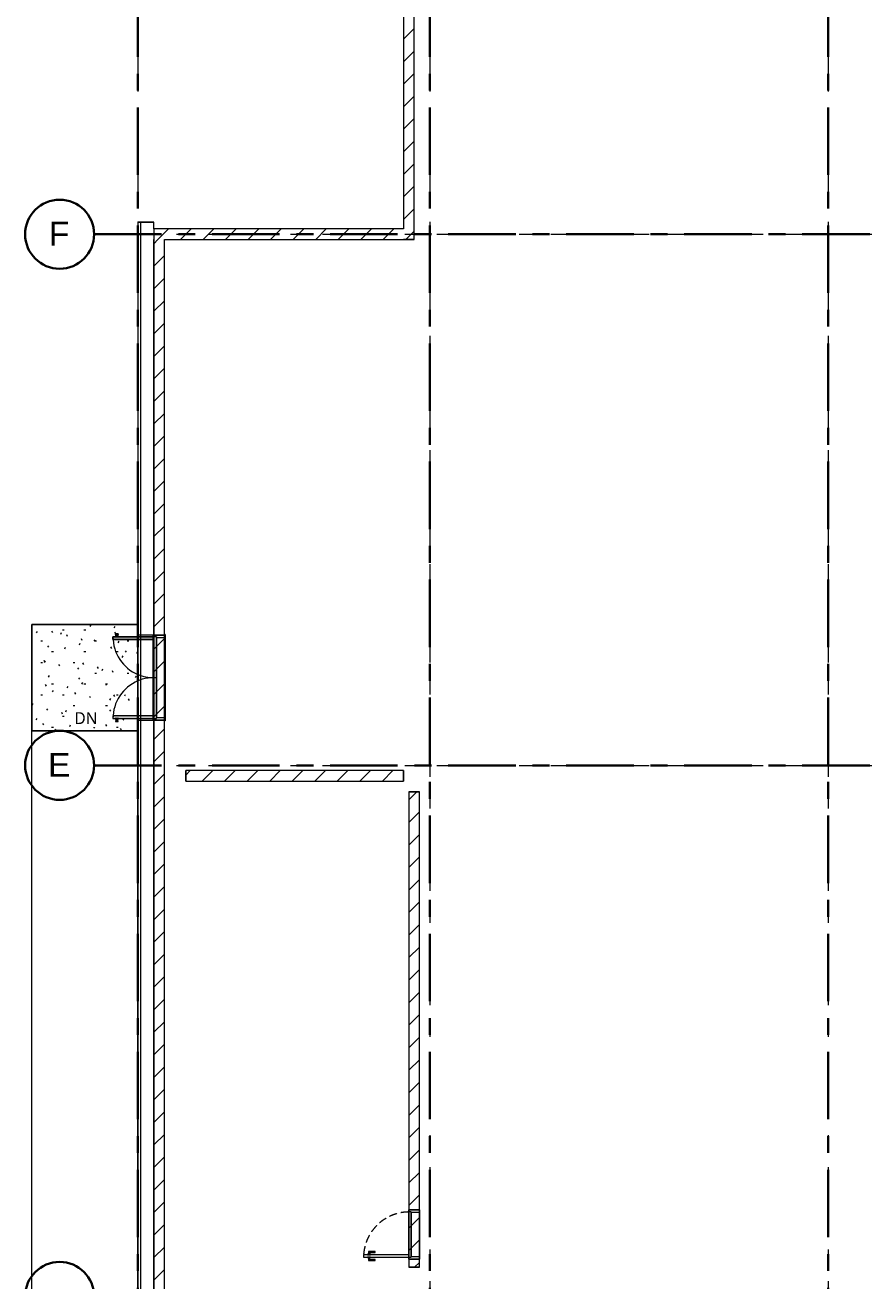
# Model space of a CAD drawing. Header units: millimetres. Extents: x -4000 to 187956, y -58990 to 162485.
# Drawn here: x -2124 to 13670, y 25743 to 49388 of the extents above; entities that cross this region are included whole.
import ezdxf

# ---------------------------------------------------------------- set-up
doc = ezdxf.new("R2010")
doc.units = ezdxf.units.MM
for name, pattern in [('Dash', [600, 300, -300]), ('Dash - 1_5mm', [225, 150, -75]), ('Dash_2_', [635, 317.5, -317.5]), ('Grid Line', [2222.5, 1270, -317.5, 317.5, -317.5]), ('Grid Line 12_5mm', [2150, 1250, -300, 300, -300])]:
    doc.linetypes.add(name, pattern=pattern)
for name, color, linetype, lineweight in [('A-DETL-GENF', 92, 'Continuous', 9), ('A-DOOR', 31, 'Continuous', 13), ('A-DOOR-FRAM', 31, 'Continuous', 13), ('A-DOOR-HDLN', 31, 'Dash_2_', 13), ('A-FLOR', 192, 'Continuous', 13), ('A-FLOR-LEVL', 51, 'Continuous', 9), ('A-FLOR-LEVL-TEXT', 2, 'Continuous', 9), ('A-FLOR-PATT', 8, 'Continuous', 13), ('A-WALL', 113, 'Continuous', 13), ('A-WALL-PATT', 111, 'Continuous', 13), ('S-GRID', 1, 'Continuous', 30), ('S-GRID-IDEN', 1, 'Continuous', 30)]:
    doc.layers.add(name, color=color, linetype=linetype, lineweight=lineweight)
doc.styles.add('Arial', font='arial.ttf', dxfattribs={"height": 450})
doc.styles.add('Trebuchet MS', font='trebuc.ttf', dxfattribs={"height": 225})
pattern_1 = [(45, (0, 0), (-212.132, 212.132), [])]

# ---------------------------------------------------------------- blocks, each defined once
blk = doc.blocks.new('dcc5a - 1600X2200-V661-0_000')
at = {"layer": 'A-DOOR', "lineweight": 15, "transparency": 33554534}
for points in [[(-363, 154), (-313, 154), (-313, 925), (-363, 925)], [(1128, 154), (1178, 154), (1178, 925), (1128, 925)]]:
    blk.add_hatch(color=256, dxfattribs=at).paths.add_polyline_path(points)
at = {"layer": 'A-DETL-GENF', "color": 250}
for p, q in [((-416, 875), (-418, 870)), ((-418, 870), (-418, 829)), ((-418, 829), (-418, 870)), ((-418, 829), (-416, 825)), ((-413, 875), (-416, 875)), ((-416, 875), (-416, 825)), ((-416, 825), (-416, 875)), ((-416, 825), (-413, 825)), ((-388, 868), (-413, 875)), ((-413, 875), (-413, 825)), ((-413, 825), (-413, 875)), ((-413, 825), (-388, 831)), ((-388, 868), (-388, 831)), ((-388, 831), (-388, 868)), ((-369, 860), (-388, 860)), ((-388, 860), (-388, 840)), ((-388, 840), (-388, 860)), ((-388, 840), (-369, 840)), ((-363, 880), (-369, 880)), ((-369, 880), (-369, 820)), ((-369, 820), (-369, 880)), ((-369, 840), (-369, 860)), ((-369, 860), (-369, 840)), ((-369, 820), (-363, 820)), ((-363, 880), (-363, 820)), ((-363, 820), (-363, 880)), ((1178, 880), (1178, 820)), ((1178, 820), (1178, 880)), ((1178, 880), (1184, 880)), ((1184, 820), (1178, 820)), ((1184, 880), (1184, 820)), ((1184, 820), (1184, 880)), ((1184, 840), (1184, 860)), ((1184, 860), (1184, 840)), ((1184, 860), (1203, 860)), ((1203, 840), (1184, 840)), ((1203, 868), (1228, 875)), ((1203, 868), (1203, 831)), ((1203, 831), (1203, 868)), ((1203, 860), (1203, 840)), ((1203, 840), (1203, 860)), ((1228, 825), (1203, 831)), ((1228, 875), (1231, 875)), ((1228, 875), (1228, 825)), ((1228, 825), (1228, 875)), ((1231, 825), (1228, 825)), ((1231, 875), (1233, 870)), ((1231, 875), (1231, 825)), ((1231, 825), (1231, 875)), ((1233, 829), (1231, 825)), ((1233, 870), (1233, 829)), ((1233, 829), (1233, 870))]:
    blk.add_line(p, q, dxfattribs=at)
at = {"layer": 'A-DOOR', "color": 5, "lineweight": 15}
for p, q in [((-363, 925), (-363, 454)), ((-313, 925), (-363, 925)), ((-363, 925), (-363, 454)), ((-313, 925), (-363, 925)), ((-313, 454), (-313, 925)), ((-313, 454), (-313, 925)), ((1128, 925), (1128, 454)), ((1178, 925), (1128, 925)), ((1128, 925), (1178, 925)), ((1128, 454), (1128, 925)), ((1178, 454), (1178, 925)), ((1178, 925), (1178, 454)), ((-408, -58), (-408, -46)), ((1222, -58), (-408, -58)), ((1222, -46), (1222, -58))]:
    blk.add_line(p, q, dxfattribs=at)
at = {"layer": 'A-DOOR', "color": 171, "lineweight": 15}
for p, q in [((-363, 454), (-363, 154)), ((-363, 454), (-363, 154)), ((-313, 154), (-313, 454)), ((-313, 154), (-313, 454)), ((1128, 454), (1128, 154)), ((1128, 154), (1128, 454)), ((1178, 154), (1178, 454)), ((1178, 454), (1178, 154)), ((-408, 154), (-408, 166)), ((-408, 166), (-363, 166)), ((-393, 154), (-393, 65)), ((-393, 65), (-393, -46)), ((-363, 166), (-313, 166)), ((-313, 166), (1128, 166)), ((1128, 166), (1178, 166)), ((1178, 166), (1222, 166)), ((1207, 81), (1207, 154)), ((1207, -46), (1207, 80)), ((1222, 166), (1222, 154)), ((-408, -58), (-408, -46)), ((-408, -46), (1222, -46)), ((-378, -58), (-408, -58)), ((-393, -46), (1207, -46)), ((-378, -46), (-378, -58)), ((-378, -46), (-378, -58)), ((-378, -58), (1192, -58)), ((1192, -58), (1192, -46)), ((1192, -58), (1192, -46)), ((1192, -58), (1222, -58)), ((1222, -58), (1222, -46))]:
    blk.add_line(p, q, dxfattribs=at)
at = {"layer": 'A-DOOR', "color": 161, "lineweight": 15}
for p, q in [((-408, 154), (-408, 166)), ((-408, 166), (-378, 166)), ((-363, 154), (-408, 154)), ((-378, 166), (-378, 154)), ((-378, 166), (-378, 154)), ((-363, 166), (-378, 166)), ((-313, 154), (-363, 154)), ((-363, 154), (-313, 154)), ((-363, 154), (-313, 154)), ((-363, 154), (1178, 154)), ((1128, 166), (-313, 166)), ((1128, 154), (-313, 154)), ((1178, 154), (1128, 154)), ((1128, 154), (1178, 154)), ((1128, 154), (1178, 154)), ((1128, 154), (1178, 154)), ((1192, 166), (1178, 166)), ((1222, 154), (1178, 154)), ((1222, 166), (1192, 166)), ((1192, 166), (1192, 154)), ((1192, 154), (1192, 166)), ((1222, 166), (1222, 154)), ((-408, -46), (-393, -46)), ((1222, -46), (1207, -46))]:
    blk.add_line(p, q, dxfattribs=at)
at = {"layer": 'A-DOOR', "color": 151, "lineweight": 15}
for p, q in [((-393, 154), (-408, 154)), ((-313, 166), (-363, 166)), ((1178, 166), (1128, 166)), ((1207, 154), (1222, 154)), ((-393, -46), (-378, -46)), ((1192, -46), (-378, -46)), ((1207, -46), (1192, -46))]:
    blk.add_line(p, q, dxfattribs=at)
at = {"layer": 'A-DOOR', "color": 255, "lineweight": 15}
for p, q in [((-378, 154), (-393, 154)), ((-378, 154), (-363, 154)), ((-363, 154), (-313, 154)), ((-313, 154), (1128, 154)), ((1128, 154), (1178, 154)), ((1178, 154), (1192, 154)), ((1192, 154), (1207, 154))]:
    blk.add_line(p, q, dxfattribs=at)
at = {"layer": 'A-DOOR', "color": 5, "lineweight": 15}
for centre, start, end in [((-363, 154), 22.9338, 90), ((1178, 154), 90, 157.0662)]:
    blk.add_arc(centre, 771, start, end, dxfattribs=at)
at = {"layer": 'A-DOOR', "color": 171, "lineweight": 15}
for centre, start, end in [((-363, 154), 16.3636, 22.9338), ((-363, 154), 8.1818, 16.3636), ((-363, 154), 0, 8.1818), ((1178, 154), 157.0662, 180)]:
    blk.add_arc(centre, 771, start, end, dxfattribs=at)
at = {"layer": 'A-DOOR-FRAM', "color": 81, "lineweight": 15}
for p, q in [((-393, 65), (-393, 154)), ((-393, -46), (-393, 65)), ((-363, 154), (-363, 104)), ((-363, 154), (-363, 104)), ((-363, 104), (-343, 104)), ((-363, 104), (1177, 104)), ((-343, 104), (-343, 65)), ((-343, 104), (-343, 65)), ((1157, 104), (-343, 104)), ((-343, 65), (-343, -46)), ((-343, 65), (-343, -46)), ((1157, 80), (1157, 104)), ((1177, 104), (1157, 104)), ((1157, 80), (1157, 104)), ((1157, -46), (1157, 80)), ((1157, -46), (1157, 80)), ((1177, 104), (1177, 154)), ((1177, 104), (1177, 154)), ((1207, 81), (1207, 154)), ((1207, -46), (1207, 80)), ((1207, -46), (-393, -46))]:
    blk.add_line(p, q, dxfattribs=at)
at = {"layer": 'A-DOOR-FRAM', "color": 255, "lineweight": 15}
for p, q in [((-393, 154), (-363, 154)), ((-313, 154), (-363, 154)), ((1128, 154), (-313, 154)), ((1177, 154), (1128, 154)), ((1207, 154), (1178, 154))]:
    blk.add_line(p, q, dxfattribs=at)
at = {"layer": 'A-DOOR-FRAM', "color": 91, "lineweight": 15}
for p, q in [((-393, 65), (-393, 154)), ((-393, -46), (-393, 65)), ((1207, 154), (1207, 81)), ((1207, 80), (1207, -46))]:
    blk.add_line(p, q, dxfattribs=at)
at = {"layer": 'A-DOOR-FRAM', "color": 71, "lineweight": 15}
for p, q in [((-393, 154), (-363, 154)), ((-363, 154), (-313, 154)), ((-313, 154), (1128, 154)), ((1128, 154), (1178, 154)), ((1178, 154), (1207, 154)), ((-343, -46), (-393, -46)), ((-343, -46), (1157, -46)), ((1157, -46), (1207, -46))]:
    blk.add_line(p, q, dxfattribs=at)
at = {"layer": 'A-DOOR-HDLN', "color": 171, "linetype": 'Dash', "lineweight": 15}
for p, q in [((-363, 154), (-363, 104)), ((-363, 104), (1178, 104)), ((407, 104), (407, 154)), ((1178, 104), (1178, 154))]:
    blk.add_line(p, q, dxfattribs=at)
at = {"layer": 'A-DOOR-HDLN', "color": 161, "linetype": 'Dash', "lineweight": 15}
blk.add_line((1178, 154), (-363, 154), dxfattribs=at)
blk = doc.blocks.new('MP_DR_Single Swing_Miscellaneous - 2200x850_FR_SOLID CORE-V680-0_000')
at = {"layer": 'A-DOOR', "color": 163, "lineweight": 15}
for p, q in [((425, -100), (380, -100)), ((380, -820), (380, -880)), ((425, -880), (425, -820))]:
    blk.add_line(p, q, dxfattribs=at)
at = {"layer": 'A-DOOR', "color": 174, "lineweight": 15}
for p, q in [((380, -100), (380, -820)), ((425, -820), (425, -100)), ((380, -880), (380, -950)), ((425, -950), (425, -880)), ((380, -950), (425, -950))]:
    blk.add_line(p, q, dxfattribs=at)
at = {"layer": 'A-DOOR', "lineweight": 9}
for p, q in [((337, -730), (317, -730)), ((317, -730), (317, -860)), ((317, -860), (372, -860)), ((337, -840), (337, -730)), ((372, -840), (337, -840)), ((380, -820), (372, -820)), ((372, -820), (372, -840)), ((372, -840), (372, -860)), ((372, -860), (372, -840)), ((372, -860), (372, -880)), ((372, -880), (380, -880)), ((380, -880), (380, -820)), ((425, -820), (425, -880)), ((433, -820), (425, -820)), ((425, -880), (433, -880)), ((433, -840), (433, -820)), ((433, -860), (433, -840)), ((468, -840), (433, -840)), ((433, -840), (433, -860)), ((433, -880), (433, -860)), ((433, -860), (488, -860)), ((488, -730), (468, -730)), ((468, -730), (468, -840)), ((488, -860), (488, -730))]:
    blk.add_line(p, q, dxfattribs=at)
at = {"layer": 'A-DOOR', "linetype": 'Dash - 1_5mm', "lineweight": 9}
blk.add_arc((434, -93), 859, 180.4774, 266.4076, dxfattribs=at)
at = {"layer": 'A-DOOR-FRAM', "color": 91, "lineweight": 15}
for p, q in [((-465, -100), (-465, 100)), ((-465, 100), (465, 100)), ((465, 100), (465, -100)), ((380, -100), (-465, -100)), ((465, -100), (425, -100))]:
    blk.add_line(p, q, dxfattribs=at)
at = {"layer": 'A-DOOR-FRAM', "color": 81, "lineweight": 15}
for p, q in [((-465, 100), (-465, -100)), ((-415, 100), (-465, 100)), ((415, 100), (-415, 100)), ((-415, 100), (-415, -55)), ((-415, 100), (-415, -55)), ((415, -55), (415, 100)), ((415, 100), (465, 100)), ((415, -55), (415, 100)), ((465, 100), (465, -100)), ((-465, -100), (-425, -100)), ((-415, -55), (-425, -55)), ((-425, -55), (-425, -100)), ((425, -55), (-425, -55)), ((-425, -55), (-425, -100)), ((-425, -100), (380, -100)), ((-415, -55), (415, -55)), ((425, -100), (380, -100)), ((425, -55), (415, -55)), ((425, -100), (425, -55)), ((425, -100), (425, -55)), ((465, -100), (425, -100))]:
    blk.add_line(p, q, dxfattribs=at)
at = {"layer": 'A-DOOR-FRAM', "color": 71, "lineweight": 15}
blk.add_line((380, -100), (425, -100), dxfattribs=at)
blk = doc.blocks.new('CMF2_NHAXUONG_A_rvt-1-0_000')
at = {"layer": 'A-FLOR-PATT', "lineweight": 9}
h = blk.add_hatch(dxfattribs=at)
h.set_pattern_fill('FP_1', color=250, style=0, pattern_type=2)
h.set_pattern_definition([(0, (0, 0), (812.8, 203.2), [33.528, -576.072, 33.528, -576.072, -3251.2]), (0, (0, 0), (812.8, 203.2), [-1219.2, 33.528, -1185.672, 33.528, -576.072, -1422.4]), (0, (0, 0), (812.8, 203.2), [-3048, 33.528, -372.872, 33.528, -982.472]), (120, (304.8, 101.6), (-582.3764, 602.3054), [33.528, -576.072, 33.528, -576.072, -3251.2]), (120, (304.8, 101.6), (-582.3764, 602.3054), [-1219.2, 33.528, -1185.672, 33.528, -576.072, -1422.4]), (120, (304.8, 101.6), (-582.3764, 602.3054), [-3048, 33.528, -372.872, 33.528, -982.472]), (240, (406.4, 508), (-230.4236, -805.5054), [33.528, -576.072, 33.528, -576.072, -3251.2]), (240, (406.4, 508), (-230.4236, -805.5054), [-1219.2, 33.528, -1185.672, 33.528, -576.072, -1422.4]), (240, (406.4, 508), (-230.4236, -805.5054), [-3048, 33.528, -372.872, 33.528, -982.472])])
h.paths.add_polyline_path([(0, 36100), (0, 38100), (-2000, 38100), (-2000, 36100)])
at = {"layer": 'A-WALL-PATT', "lineweight": 9}
h = blk.add_hatch(dxfattribs=at)
h.set_pattern_fill('FP_13', color=250, style=0, pattern_type=2)
h.set_pattern_definition(pattern_1)
h.paths.add_polyline_path([(5200, 45350), (5200, 54950), (5000, 54950), (5000, 45350)])
h = blk.add_hatch(dxfattribs=at)
h.set_pattern_fill('FP_13', color=250, style=0, pattern_type=2)
h.set_pattern_definition(pattern_1)
h.paths.add_polyline_path([(5000, 45350), (5000, 45550), (300, 45550), (300, 45350), (2824, 45350)])
h = blk.add_hatch(dxfattribs=at)
h.set_pattern_fill('FP_13', color=250, style=0, pattern_type=2)
h.set_pattern_definition(pattern_1)
h.paths.add_polyline_path([(500, 300), (500, 10870), (300, 10870), (300, 300)])
h.paths.add_polyline_path([(300, 14590), (500, 14590), (500, 17175), (300, 17175), (300, 14768)])
h.paths.add_polyline_path([(500, 18415), (500, 21090), (300, 21090), (300, 18415)])
h.paths.add_polyline_path([(500, 22330), (500, 23150), (300, 23150), (300, 22330)])
h.paths.add_polyline_path([(300, 24390), (500, 24390), (500, 45350), (300, 45350), (300, 26449)])
h = blk.add_hatch(dxfattribs=at)
h.set_pattern_fill('FP_13', color=250, style=0, pattern_type=2)
h.set_pattern_definition(pattern_1)
h.paths.add_polyline_path([(5000, 35150), (5000, 35350), (900, 35350), (900, 35150), (2824, 35150)])
h = blk.add_hatch(dxfattribs=at)
h.set_pattern_fill('FP_13', color=250, style=0, pattern_type=2)
h.set_pattern_definition(pattern_1)
h.paths.add_polyline_path([(5100, 26000), (5300, 26000), (5300, 34950), (5100, 34950), (5100, 26449)])
at = {"layer": 'A-FLOR', "color": 93, "lineweight": 15}
for p, q in [((-2000, 36100), (-2000, 38100)), ((-2000, 38100), (0, 38100)), ((0, 37871), (0, 38100)), ((0, 36380), (0, 37821)), ((0, 36100), (0, 36330))]:
    blk.add_line(p, q, dxfattribs=at)
at = {"layer": 'A-FLOR', "color": 94, "lineweight": 15}
for p, q in [((0, 38100), (-2000, 38100)), ((-2000, 38100), (-2000, 36100)), ((-2000, 36100), (0, 36100))]:
    blk.add_line(p, q, dxfattribs=at)
at = {"layer": 'A-FLOR', "color": 81, "lineweight": 15}
for p, q in [((0, 38100), (0, 37871)), ((0, 37871), (0, 37821)), ((0, 37821), (0, 36380)), ((0, 36380), (0, 36330)), ((0, 36330), (0, 36100)), ((0, 36100), (-2000, 36100))]:
    blk.add_line(p, q, dxfattribs=at)
at = {"layer": 'A-FLOR', "color": 63, "lineweight": 15}
for p, q in [((0, 37821), (0, 37871)), ((0, 36330), (0, 36380))]:
    blk.add_line(p, q, dxfattribs=at)
at = {"layer": 'A-FLOR-LEVL', "color": 250}
for p in [(0, 36100), (-2000, 12100)]:
    blk.add_line(p, (-2000, 36100), dxfattribs=at)
at = {"layer": 'A-FLOR-LEVL', "color": 252}
blk.add_line((0, 12100), (0, 36100), dxfattribs=at)
at = {"layer": 'A-WALL', "color": 90, "lineweight": 15}
for p, q in [((5200, 45350), (5200, 54950)), ((5000, 53450), (5000, 45550)), ((300, 45675), (0, 45675)), ((0, 45675), (0, 24390)), ((50, 45675), (50, 24390)), ((300, 45550), (300, 45675)), ((5000, 45550), (300, 45550)), ((300, 45550), (300, 45350)), ((300, 24390), (300, 45350)), ((300, 45350), (300, 45350)), ((300, 45350), (300, 24390)), ((300, 45350), (300, 45350)), ((500, 45350), (5000, 45350)), ((500, 25100), (500, 45350)), ((5000, 45350), (5200, 45350)), ((5000, 35350), (900, 35350)), ((900, 35350), (900, 35150)), ((5000, 35150), (5000, 35350)), ((900, 35150), (5000, 35150)), ((5100, 34950), (5100, 26000)), ((5300, 34950), (5100, 34950)), ((5300, 26000), (5300, 34950)), ((5100, 26000), (5300, 26000))]:
    blk.add_line(p, q, dxfattribs=at)
at = {"layer": 'A-WALL', "color": 35, "lineweight": 15}
for p, q in [((5200, 45350), (5200, 54950)), ((5000, 53450), (5000, 45550)), ((0, 45675), (300, 45675)), ((0, 45675), (0, 37900)), ((300, 45550), (300, 45675)), ((5000, 45550), (300, 45550)), ((500, 45350), (5000, 45350)), ((500, 37915), (500, 45350)), ((5200, 45350), (5000, 45350)), ((288, 37900), (0, 37900)), ((0, 37900), (0, 37871)), ((288, 37900), (0, 37900)), ((373, 37900), (300, 37900)), ((500, 37900), (374, 37900)), ((0, 37821), (0, 36380)), ((0, 36330), (0, 36300)), ((0, 36300), (288, 36300)), ((0, 36300), (0, 0)), ((0, 36300), (288, 36300)), ((300, 36300), (389, 36300)), ((389, 36300), (500, 36300)), ((500, 25100), (500, 36285)), ((5000, 35350), (900, 35350)), ((900, 35150), (900, 35350)), ((5000, 35350), (5000, 35150)), ((900, 35150), (5000, 35150)), ((5100, 34950), (5100, 27080)), ((5100, 34950), (5300, 34950)), ((5300, 27080), (5300, 34950)), ((5100, 27080), (5100, 26150)), ((5100, 27080), (5300, 27080)), ((5300, 26150), (5300, 27080)), ((5100, 26150), (5100, 26000)), ((5100, 26150), (5300, 26150)), ((5300, 26000), (5300, 26150)), ((5300, 26000), (5100, 26000))]:
    blk.add_line(p, q, dxfattribs=at)
at = {"layer": 'A-WALL', "color": 43, "lineweight": 15}
for p, q in [((0, 37871), (0, 37821)), ((0, 36380), (0, 36330))]:
    blk.add_line(p, q, dxfattribs=at)
at = {"layer": 'A-WALL', "color": 53, "lineweight": 15}
for p, q in [((300, 37900), (288, 37900)), ((300, 37900), (288, 37900)), ((373, 37900), (300, 37900)), ((500, 37900), (374, 37900)), ((500, 37900), (500, 37915)), ((500, 36300), (500, 37900)), ((288, 36300), (300, 36300)), ((288, 36300), (300, 36300)), ((300, 36300), (389, 36300)), ((389, 36300), (500, 36300)), ((500, 36285), (500, 36300)), ((5300, 27080), (5100, 27080)), ((5100, 26150), (5300, 26150))]:
    blk.add_line(p, q, dxfattribs=at)
at = {"layer": 'S-GRID', "linetype": 'Grid Line 12_5mm', "lineweight": 9}
for p, q in [((0, 161185), (0, -16487)), ((5500, 161185), (5500, -16487)), ((13000, 161185), (13000, -16487)), ((13000, 161185), (13000, -16487)), ((-824, 45450), (183641, 45450)), ((-824, 35450), (183641, 35450))]:
    blk.add_line(p, q, dxfattribs=at)
at = {"layer": 'A-DOOR', "color": 250, "lineweight": 9}
for name, p, rotation in [('dcc5a - 1600X2200-V661-0_000', (454, 36693), 90), ('MP_DR_Single Swing_Miscellaneous - 2200x850_FR_SOLID CORE-V680-0_000', (5200, 26615), 270)]:
    blk.add_blockref(name, p, dxfattribs=dict(at, rotation=rotation))
at = {"layer": 'A-FLOR-LEVL-TEXT', "color": 7, "insert": (-1197, 36451), "char_height": 225, "width": 471.79, "attachment_point": 1, "line_spacing_factor": 1.048425, "style": 'Trebuchet MS', "bg_fill": 3, "box_fill_scale": 1.25, "bg_fill_color": 256, "bg_fill_true_color": 13158600, "bg_fill_transparency": 0}
blk.add_mtext('DN', dxfattribs=at)
blk = doc.blocks.new('Grid - M_Grid Head - Circle 2-61448-0_000')
at = {"layer": 'S-GRID-IDEN'}
blk.add_circle((0, 0), 6.5, dxfattribs=at)

msp = doc.modelspace()

# ---------------------------------------------------------------- block references
at = {"lineweight": 5}
msp.add_blockref('CMF2_NHAXUONG_A_rvt-1-0_000', (0, 0), dxfattribs=at)

# ---------------------------------------------------------------- next in the draw order: linework, layer by layer
at = {"layer": 'S-GRID', "linetype": 'Grid Line'}
for p, q in [((0, 161185), (0, -16487)), ((5500, 161185), (5500, -16487)), ((13000, 161185), (13000, -16487)), ((-824, 45450), (183641, 45450)), ((-824, 35450), (183641, 35450))]:
    msp.add_line(p, q, dxfattribs=at)

# ---------------------------------------------------------------- next in the draw order: block references
at = {"layer": 'S-GRID-IDEN', "xscale": 99.99999999999993, "yscale": 99.99999999999993, "zscale": 99.99999999999993, "rotation": 269.9999999999994}
for p in [(-1474, 45450), (-1474, 35450), (-1474, 25450)]:
    msp.add_blockref('Grid - M_Grid Head - Circle 2-61448-0_000', p, dxfattribs=at)

# ---------------------------------------------------------------- next in the draw order: texts
at = {"layer": 'S-GRID-IDEN', "char_height": 450, "attachment_point": 1, "style": 'Arial'}
for s, insert, width in [('F', (-1675, 45685), 473), ('E', (-1692, 35685), 513.08)]:
    msp.add_mtext(s, dxfattribs=dict(at, insert=insert, width=width))

doc.saveas('drawing.dxf')
